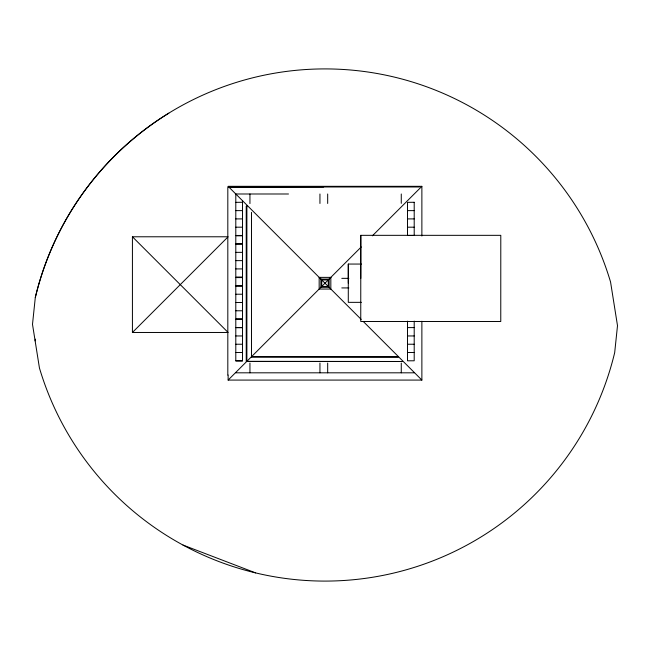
<?xml version="1.0" encoding="UTF-8"?>
<svg xmlns="http://www.w3.org/2000/svg" width="650" height="650" viewBox="0 0 650 650"><rect width="100%" height="100%" fill="white"/><g stroke="black" fill="none" stroke-linecap="round" stroke-linejoin="round"><path stroke-width="0.97" d="M361.4 264.054L348.303 264.054L348.286 302.348L361.384 302.348M360.783 235.332L360.758 321.49L500.768 321.49L500.793 235.332L360.783 235.332L360.783 278.411M35.133 340.884L35.311 339.146M132.421 332.475L228.126 236.779L132.421 236.779L132.421 332.475L228.126 332.475L132.421 236.779M228.126 375.009L228.126 380.079L361.221 246.976M372.361 235.836L421.874 186.322L421.874 236.031M228.93 187.127L323.651 186.981M320.897 279.094L329.119 279.086L329.119 287.316L320.881 287.316L320.881 279.086M421.874 186.322L228.126 186.322L361.221 319.426M419.477 186.981L227.817 186.981L227.817 375.115M235.381 193.993L288.494 193.993M235.796 202.345L242.499 202.272M235.796 210.624L242.499 210.624M407.493 210.624L414.204 210.624M235.796 218.904L242.499 218.904M407.493 218.904L414.204 218.904M235.796 227.191L242.499 227.183M407.493 227.191L414.204 227.183M235.796 235.609L242.499 235.609L242.499 277.192L235.796 277.192L235.796 235.722L242.499 235.722M235.796 243.896L242.499 243.896M235.796 244.067L242.499 244.002M235.796 252.354L242.499 252.354M235.796 260.634L242.499 260.634M235.796 268.913L242.499 268.913M235.796 277.339L242.499 277.339L242.499 319.069L235.796 319.069L235.796 277.591L242.499 277.591M341.786 278.346L348.855 278.346M235.796 285.618L242.499 285.618M341.786 287.926L348.855 287.926M235.796 294.223L242.499 294.223M235.796 302.51L242.499 302.51M235.796 310.781L242.499 310.781M235.796 319.215L242.499 319.215L242.499 360.791L235.796 360.791L235.796 319.321L242.499 319.321M407.493 327.6L414.204 327.6M235.796 335.952L242.499 335.952M407.493 335.952L414.204 335.952M235.796 344.232L242.499 344.232M407.493 344.232L414.204 344.232M235.796 352.511L242.499 352.511M407.493 352.511L414.204 352.511M251.509 356.785L398.369 356.972L251.509 356.972L251.509 212.339M235.796 360.937L242.499 360.937M235.796 372.816L414.204 372.816M228.126 380.079L421.874 380.079L421.874 321.238M183.007 545.058L255.621 572.886M363.366 321.563L421.874 380.079M414.204 321.132L414.204 360.791L407.493 360.791L407.493 321.132M401.269 193.993L401.269 203.336M401.269 363.066L401.269 372.816M348.303 264.054L348.303 283.197M327.681 193.993L327.681 203.458M327.681 363.066L327.681 372.816M319.946 193.993L319.946 203.466M319.946 363.066L319.946 372.816M249.941 193.993L249.941 203.58M249.941 363.066L249.941 372.816M242.499 200.704L242.499 235.463L235.796 235.463L235.796 193.993M35.344 297.424A297.408 297.408 0 0 1 168.821 113.181M35.311 297.416L32.5 324.334L39.431 367.957A297.879 297.879 0 0 0 614.689 352.584L617.5 325.666L610.569 282.043A297.879 297.879 0 0 0 35.311 297.416M328.258 279.939L321.75 279.955L321.742 286.455L328.258 286.455L328.258 279.939M414.204 202.272L407.493 202.345L407.493 235.463L414.204 235.463L414.204 202.272M246.878 206.107L246.236 206.107L246.236 361.489L402.586 361.489L246.878 361.319L246.878 206.107M330.834 277.371L319.166 277.371L319.166 289.039L330.834 289.047L330.834 277.371M242.499 285.878L235.796 285.878L242.499 285.943M242.499 327.6L235.796 327.6L242.499 327.665"/></g></svg>
